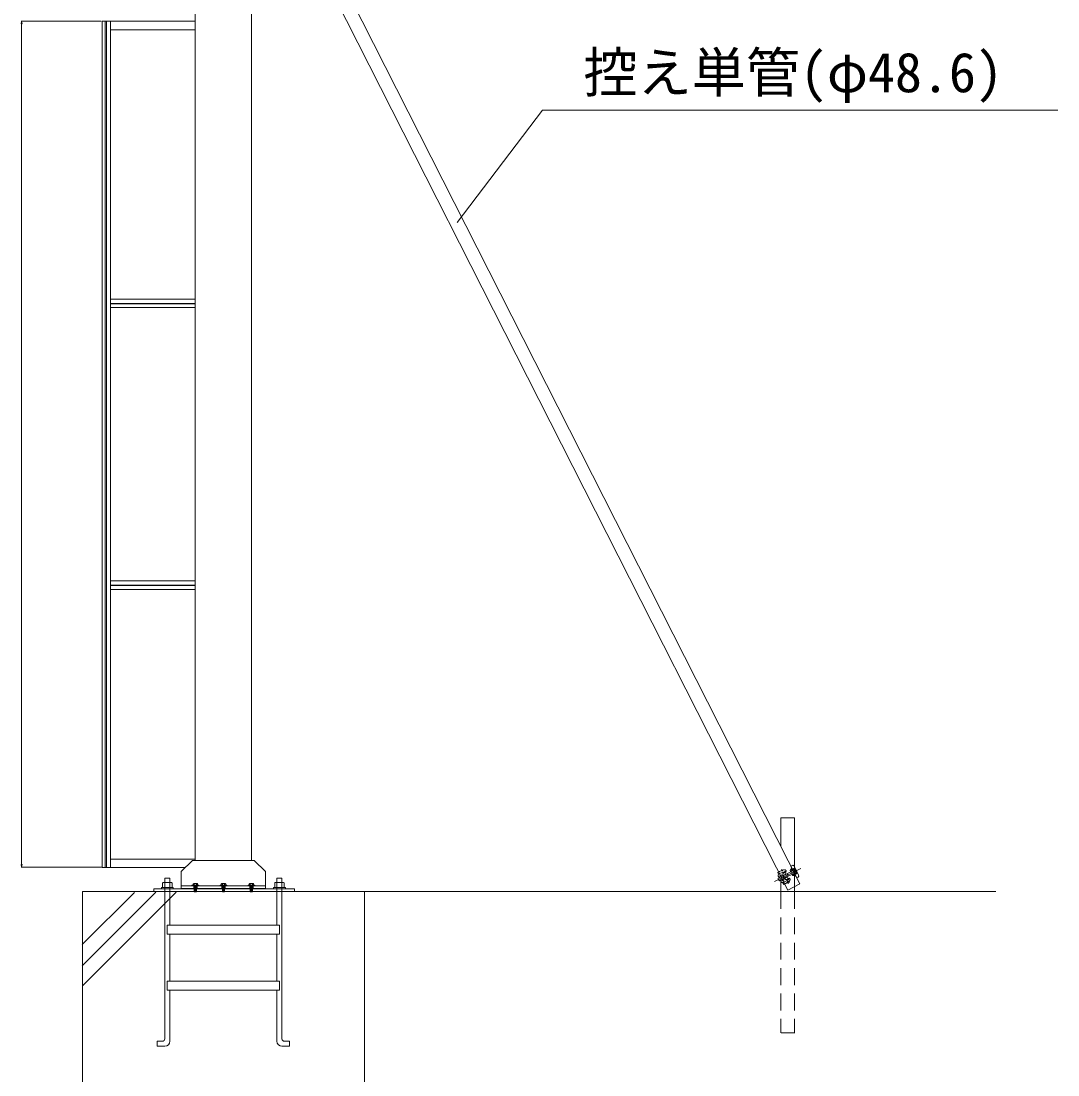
# Model space of a CAD drawing. Units: millimetres, scale not verified. Extents: x -12406 to 12406, y -8553 to 8553.
# Drawn here: x 3990 to 7670, y -5227 to -1487 of the extents above; entities that cross this region are included whole.
import ezdxf
from ezdxf.enums import TextEntityAlignment as Align

# ---------------------------------------------------------------- set-up
doc = ezdxf.new("R2010")
doc.units = ezdxf.units.MM
doc.header["$LTSCALE"] = 50
for name, pattern in [('CHAIN2', [12, 9, -1, 1, -1]), ('DASHED1', [1.8, 1.2, -0.6]), ('DOUBLE_CHAIN2', [12.8, 9, -1, 0.6, -0.6, 0.6, -1])]:
    doc.linetypes.add(name, pattern=pattern)
for name, color, linetype, lineweight in [('0-0_0', 7, 'Continuous', 9), ('0-4_CYG-135', 7, 'Continuous', 9), ('0-5_CYG-144', 7, 'Continuous', 9), ('0-6_CYG-36', 7, 'DASHED1', 9), ('0-A_TEXT', 7, 'Continuous', 9)]:
    doc.layers.add(name, color=color, linetype=linetype, lineweight=lineweight)
doc.styles.add('ＭＳ ゴシック', font='')
doc.styles.get('ＭＳ ゴシック').set_extended_font_data('MS Gothic')

msp = doc.modelspace()

# ---------------------------------------------------------------- linework, layer by layer
at = {"layer": '0-0_0', "color": 134}
for p, q in [((3989.69, -1497.04), (3991.36, -1487.04)), ((3991.36, -1487.04), (3993.03, -1497.04)), ((3989.69, -1497.04), (3993.03, -1497.04)), ((3989.69, -4480.04), (3991.36, -4490.04)), ((3989.69, -4480.04), (3993.03, -4480.04)), ((3991.36, -4490.04), (3993.03, -4480.04))]:
    msp.add_line(p, q, dxfattribs=at)
at = {"layer": '0-0_0'}
for p, q in [((4274.52, -1487.04), (3990.36, -1487.04)), ((3991.36, -1497.04), (3991.36, -4480.04)), ((4276.53, -4490.04), (3990.36, -4490.04))]:
    msp.add_line(p, q, dxfattribs=at)
at = {"layer": '0-4_CYG-135'}
for p, q in [((4607.52, -4465.4), (4607.52, -65.41)), ((4807.52, -4465.4), (4807.52, -65.41)), ((6710.82, -4571.09), (4692.69, -593.14)), ((6754.09, -4548.96), (4740.76, -580.49)), ((4277.52, -1487.84), (4277.52, -4490.84)), ((4277.52, -1487.84), (4607.52, -1487.84)), ((4288.52, -1487.84), (4288.52, -2488.84)), ((4292.52, -1487.84), (4292.52, -4490.84)), ((4307.52, -1487.84), (4307.52, -4490.84)), ((4307.52, -1517.84), (4607.52, -1517.84)), ((4288.52, -2489.84), (4288.52, -3490.84)), ((4307.52, -2473.84), (4607.52, -2473.84)), ((4307.52, -2488.84), (4607.52, -2488.84)), ((4607.52, -2489.84), (4307.52, -2489.84)), ((4307.52, -2503.84), (4607.52, -2503.84)), ((4307.52, -3473.84), (4607.52, -3473.84)), ((4288.52, -3491.84), (4288.52, -4490.84)), ((4307.52, -3488.84), (4607.52, -3488.84)), ((4607.52, -3489.84), (4307.52, -3489.84)), ((4307.52, -3503.84), (4607.52, -3503.84)), ((4807.48, -4280.99), (4807.48, -4448.99)), ((6734.89, -4580.06), (6734.89, -4314.17)), ((4307.52, -4460.84), (4607.52, -4460.84)), ((4557.52, -4505.4), (4597.52, -4465.4)), ((4817.52, -4465.4), (4597.52, -4465.4)), ((4817.52, -4465.4), (4857.52, -4505.4)), ((6722.15, -4485.65), (6726.62, -4483.44)), ((6733.33, -4485.69), (6749.34, -4517.93)), ((4277.52, -4490.84), (4572.09, -4490.84)), ((4557.52, -4505.4), (4557.52, -4565.4)), ((4857.52, -4565.4), (4857.52, -4505.4)), ((6675.41, -4508.02), (6678.35, -4513.93)), ((6683.84, -4524.77), (6676.35, -4528.49)), ((6682.77, -4519.73), (6682.44, -4521.8)), ((6682.77, -4519.73), (6689.33, -4516.45)), ((6692.87, -4520.28), (6687.42, -4522.97)), ((6692.19, -4504.01), (6689.02, -4497.63)), ((6694.01, -4518.6), (6693.57, -4517.71)), ((6734.9, -4499.42), (6693.9, -4519.77)), ((6702.84, -4514.22), (6694.01, -4518.6)), ((6709.15, -4513.32), (6694.49, -4520.6)), ((6695.4, -4510.24), (6700.75, -4506.3)), ((6712.68, -4520.51), (6698, -4527.78)), ((6739.35, -4508.39), (6698.3, -4528.76)), ((6708.17, -4524.97), (6699.35, -4529.35)), ((6700.15, -4508.8), (6702.84, -4514.22)), ((6700.75, -4506.3), (6703.92, -4503.96)), ((6700.75, -4510.03), (6703.93, -4507.68)), ((6704.39, -4501.17), (6704.53, -4501.46)), ((6704.53, -4501.46), (6705.14, -4502.69)), ((6707.96, -4512.8), (6709.12, -4513.34)), ((6710.86, -4530.4), (6708.17, -4524.97)), ((6712.41, -4521.76), (6712.68, -4520.51)), ((6718.97, -4501.74), (6733.67, -4495.34)), ((6720.25, -4504.68), (6718.97, -4501.74)), ((6720.25, -4504.68), (6734.95, -4498.28)), ((6737.18, -4519.31), (6724.21, -4493.2)), ((6726.12, -4503.78), (6725.45, -4502.41)), ((6726.12, -4503.78), (6725.45, -4502.41)), ((6740.28, -4509.03), (6726.3, -4516.87)), ((6727.86, -4519.66), (6726.3, -4516.87)), ((6741.85, -4511.83), (6727.86, -4519.66)), ((6729.35, -4496.79), (6729.52, -4497.15)), ((6731.24, -4514.1), (6730.56, -4512.73)), ((6731.24, -4514.1), (6730.57, -4512.74)), ((6731.49, -4501.11), (6730.95, -4500.02)), ((6731.49, -4501.11), (6730.95, -4500.02)), ((6732.71, -4517.06), (6732.67, -4516.97)), ((6739.35, -4508.39), (6734.9, -4499.42)), ((6736.49, -4511.16), (6735.94, -4510.07)), ((6736.49, -4511.16), (6735.94, -4510.07)), ((6740.69, -4507.72), (6736.24, -4498.75)), ((6738.08, -4514.39), (6737.91, -4514.03)), ((6747.08, -4524.64), (6742.6, -4526.86)), ((4491.81, -4562.07), (4491.81, -4546.16)), ((4493.8, -4544.17), (4523.64, -4544.17)), ((4499.77, -4530.2), (4499.77, -5098.3)), ((4515.67, -4528.2), (4501.77, -4528.2)), ((4517.67, -4695.35), (4517.67, -4530.2)), ((4525.63, -4546.16), (4525.63, -4562.07)), ((4529.61, -4566.06), (4529.61, -4562.07)), ((4557.52, -4555.4), (4857.52, -4555.4)), ((4600.25, -4553.62), (4600.25, -4549.64)), ((4602.24, -4547.65), (4614.18, -4547.65)), ((4604.23, -4553.62), (4604.23, -4547.65)), ((4612.19, -4553.62), (4612.19, -4547.65)), ((4616.17, -4549.64), (4616.17, -4553.62)), ((4700.25, -4553.62), (4700.25, -4549.64)), ((4702.24, -4547.65), (4714.18, -4547.65)), ((4704.23, -4547.65), (4704.23, -4553.62)), ((4712.19, -4547.65), (4712.19, -4553.62)), ((4716.17, -4549.64), (4716.17, -4553.62)), ((4799.24, -4553.62), (4799.24, -4549.64)), ((4801.23, -4547.65), (4813.17, -4547.65)), ((4803.22, -4553.62), (4803.22, -4547.65)), ((4811.18, -4547.65), (4811.18, -4553.62)), ((4815.16, -4549.64), (4815.16, -4553.62)), ((4889.78, -4562.07), (4889.78, -4546.16)), ((4891.77, -4544.17), (4921.62, -4544.17)), ((4897.74, -4530.19), (4897.74, -4695.35)), ((4913.66, -4528.2), (4899.73, -4528.2)), ((4915.65, -5098.3), (4915.65, -4530.19)), ((4923.6, -4546.16), (4923.6, -4562.07)), ((4927.59, -4566.06), (4927.59, -4562.07)), ((6676.35, -4528.49), (6676.07, -4530.12)), ((6676.07, -4530.12), (6679.32, -4536.67)), ((6684.99, -4525.31), (6677.65, -4528.96)), ((6680.79, -4537.45), (6679.32, -4536.67)), ((6688.29, -4533.72), (6680.79, -4537.45)), ((6688.55, -4532.48), (6681.2, -4536.12)), ((6686.28, -4575.62), (6686.28, -4534.72)), ((6691.65, -4537.64), (6689.79, -4536.63)), ((6698.22, -4534.36), (6691.65, -4537.63)), ((6697.35, -4529.19), (6691.86, -4531.93)), ((6696.53, -4550.57), (6693.6, -4544.64)), ((6699.35, -4529.35), (6699.8, -4530.24)), ((6706.85, -4533.3), (6713.22, -4531.43)), ((6707.55, -4546.21), (6707, -4545.1)), ((6713.69, -4547.35), (6709.91, -4539.74)), ((6710.25, -4529.17), (6714.04, -4528.05)), ((6710.82, -4571.09), (6754.09, -4548.96)), ((6713.22, -4531.43), (6717.01, -4530.31)), ((4207.97, -4575.62), (7449.38, -4575.62)), ((4460.96, -4566), (4960.42, -4566)), ((4460.96, -4566), (4460.96, -4575.62)), ((4557.52, -4565.4), (4857.52, -4565.4)), ((4557.93, -4565.62), (4857.91, -4565.62)), ((4960.42, -4566), (4960.42, -4575.62)), ((4517.67, -4894.34), (4517.67, -4727.19)), ((4897.74, -4727.19), (4897.74, -4894.34)), ((4517.67, -5107.26), (4517.67, -4926.18)), ((4897.74, -4926.18), (4897.74, -5107.26)), ((4499.77, -5125.16), (4472.9, -5125.16)), ((4915.65, -5125.16), (4942.51, -5125.16))]:
    msp.add_line(p, q, dxfattribs=at)
at = {"layer": '0-4_CYG-135', "linetype": 'CHAIN2'}
msp.add_line((6756.56, -4494.25), (6663.45, -4540.47), dxfattribs=at)
at = {"layer": '0-4_CYG-135', "linetype": 'DOUBLE_CHAIN2'}
for p, q in [((4602.24, -4555.61), (4602.24, -4565.56)), ((4612.19, -4555.61), (4604.23, -4555.61)), ((4612.19, -4557.6), (4604.23, -4555.61)), ((4612.19, -4559.59), (4604.23, -4557.6)), ((4612.19, -4561.58), (4604.23, -4559.59)), ((4612.19, -4563.57), (4604.23, -4561.58)), ((4614.18, -4555.61), (4614.18, -4565.56)), ((4702.24, -4555.61), (4702.24, -4565.56)), ((4712.19, -4555.61), (4704.23, -4555.61)), ((4712.19, -4557.6), (4704.23, -4555.61)), ((4712.19, -4559.59), (4704.23, -4557.6)), ((4712.19, -4561.58), (4704.23, -4559.59)), ((4712.19, -4563.57), (4704.23, -4561.58)), ((4714.18, -4555.61), (4714.18, -4565.56)), ((4801.23, -4555.61), (4801.23, -4565.56)), ((4811.18, -4555.61), (4803.22, -4555.61)), ((4811.18, -4557.6), (4803.22, -4555.61)), ((4811.18, -4559.59), (4803.22, -4557.6)), ((4811.18, -4561.58), (4803.22, -4559.59)), ((4811.18, -4563.57), (4803.22, -4561.58)), ((4813.17, -4555.61), (4813.17, -4565.56)), ((4612.19, -4565.56), (4604.23, -4563.57)), ((4612.19, -4567.55), (4604.23, -4565.56)), ((4612.19, -4569.54), (4604.23, -4567.55)), ((4612.19, -4571.53), (4604.23, -4569.54)), ((4612.19, -4573.52), (4604.23, -4571.53)), ((4612.19, -4575.51), (4604.23, -4573.52)), ((4612.19, -4577.5), (4604.23, -4575.51)), ((4712.19, -4565.56), (4704.23, -4563.57)), ((4712.19, -4567.55), (4704.23, -4565.56)), ((4712.19, -4569.54), (4704.23, -4567.55)), ((4712.19, -4571.53), (4704.23, -4569.54)), ((4712.19, -4573.52), (4704.23, -4571.53)), ((4712.19, -4575.51), (4704.23, -4573.52)), ((4712.19, -4577.5), (4704.23, -4575.51)), ((4811.18, -4565.56), (4803.22, -4563.57)), ((4811.18, -4567.55), (4803.22, -4565.56)), ((4811.18, -4569.54), (4803.22, -4567.55)), ((4811.18, -4571.53), (4803.22, -4569.54)), ((4811.18, -4573.52), (4803.22, -4571.53)), ((4811.18, -4575.51), (4803.22, -4573.52)), ((4811.18, -4577.5), (4803.22, -4575.51))]:
    msp.add_line(p, q, dxfattribs=at)
at = {"layer": '0-4_CYG-135'}
for points in [[(6686.28, -4416.48), (6686.28, -4314.17), (6734.89, -4314.17)], [(6690.11, -4501.56), (6695.27, -4498.99), (6693.94, -4498.55), (6686.77, -4502.1), (6686.22, -4502.94)], [(6729.36, -4493.99), (6721.74, -4497.77), (6721.4, -4498.78)], [(6721.4, -4498.78), (6721.85, -4499.68), (6722.85, -4500.01), (6730.47, -4496.23), (6730.8, -4495.23), (6730.37, -4494.34)], [(4529.61, -4562.07), (4487.82, -4562.07), (4487.82, -4566.06)], [(4927.59, -4562.07), (4885.8, -4562.07), (4885.8, -4566.06)], [(6710.56, -4542.77), (6715.06, -4540.53), (6716.07, -4540.87), (6716.51, -4541.77), (6716.17, -4542.77), (6708.55, -4546.55), (6707.55, -4546.21)], [(4472.9, -5125.16), (4472.9, -5107.26), (4490.81, -5107.26)], [(4942.51, -5125.16), (4942.51, -5107.26), (4924.6, -5107.26)]]:
    msp.add_lwpolyline(points, dxfattribs=at)
for points in [[(6731.03, -4518.17), (6730.92, -4517.95), (6739.88, -4513.5), (6739.99, -4513.73), (6739.65, -4514.73), (6732.04, -4518.51)], [(4620.15, -4555.61), (4596.27, -4555.61), (4596.27, -4553.62), (4620.15, -4553.62)], [(4720.15, -4555.61), (4696.27, -4555.61), (4696.27, -4553.62), (4720.15, -4553.62)], [(4819.14, -4555.61), (4795.26, -4555.61), (4795.26, -4553.62), (4819.14, -4553.62)], [(4906.69, -4727.19), (4508.72, -4727.19), (4508.72, -4695.35), (4906.69, -4695.35)], [(4906.69, -4926.18), (4508.72, -4926.18), (4508.72, -4894.34), (4906.69, -4894.34)]]:
    msp.add_lwpolyline(points, close=True, dxfattribs=at)
at = {"layer": '0-4_CYG-135', "linetype": 'DOUBLE_CHAIN2'}
for points in [[(4604.23, -4553.62), (4604.23, -4577.5), (4612.19, -4577.5), (4612.19, -4553.62)], [(4704.23, -4553.62), (4704.23, -4577.5), (4712.19, -4577.5), (4712.19, -4553.62)], [(4803.22, -4553.62), (4803.22, -4577.5), (4811.18, -4577.5), (4811.18, -4553.62)]]:
    msp.add_lwpolyline(points, dxfattribs=at)
at = {"layer": '0-4_CYG-135'}
for centre, radius, start, end in [((6711.23, -4491.86), 12.55, 308.057, 29.606), ((6728.85, -4487.91), 5, 26.4, 116.4), ((6715.02, -4578.21), 80.6, 100.823, 119.434), ((6682.03, -4518.61), 5.58, 132.772, 205.788), ((6683.03, -4517.6), 6.94, 209.778, 267.587), ((6677.9, -4514.15), 0.5, 312.772, 26.4), ((7059.51, -5380.53), 946.72, 112.012, 113.741), ((6691.12, -4512.89), 10.8, 219.289, 249.774), ((6702.39, -4521.12), 15.09, 187.049, 225.751), ((6694.35, -4513.32), 7.12, 211.052, 258.011), ((6671.12, -4536.49), 28.24, 12.812, 39.975), ((6703.16, -4520.69), 10.3, 177.763, 235.639), ((6698.96, -4515.07), 6, 126.383, 206.122), ((6700.8, -4502.95), 4, 26.4, 106.989), ((6701.94, -4507.91), 2, 126.383, 206.4), ((6702.74, -4502.35), 2, 306.383, 26.4), ((6701.56, -4504.46), 4, 306.383, 26.4), ((6685.25, -4529.48), 28.24, 15.865, 36.28), ((6685.81, -4529.2), 28.24, 17.932, 34.217), ((6716.29, -4514.24), 10.25, 357.171, 55.629), ((6731.06, -4531.81), 12.55, 23.194, 104.743), ((6735.34, -4499.2), 4.2, 26.4, 113.538), ((6735.34, -4499.2), 1, 26.4, 113.538), ((6738.24, -4495.06), 1, 116.4, 206.4), ((6739.79, -4508.16), 1, 299.262, 26.4), ((6739.79, -4508.16), 4.2, 299.262, 26.4), ((6746.25, -4511.18), 1, 206.4, 296.4), ((6744.85, -4520.15), 5, 296.4, 26.4), ((4493.8, -4546.16), 1.99, 90, 180), ((4501.77, -4530.2), 2, 90, 180), ((4515.67, -4530.2), 2, 0, 90), ((4523.64, -4546.16), 1.99, 0, 90), ((4602.24, -4549.64), 1.99, 90, 180), ((4614.18, -4549.64), 1.99, 0, 90), ((4702.24, -4549.64), 1.99, 90, 180), ((4714.18, -4549.64), 1.99, 0, 90), ((4801.23, -4549.64), 1.99, 90, 180), ((4813.17, -4549.64), 1.99, 0, 90), ((4891.77, -4546.16), 1.99, 90, 180), ((4899.73, -4530.19), 1.99, 90, 180), ((4913.66, -4530.19), 1.99, 0, 90), ((4921.62, -4546.16), 1.99, 0, 90), ((6693.51, -4538.7), 6.94, 145.213, 203.022), ((6692.1, -4538.89), 5.58, 207.012, 280.028), ((6699.63, -4535.07), 8.38, 157.938, 197.834), ((6693.15, -4544.86), 0.5, 26.4, 100.028), ((6577.24, -4325.65), 247.98, 297.984, 304.414), ((6702.01, -4532.22), 5.56, 146.937, 208.834), ((6664.57, -4476.57), 80.6, 293.366, 311.977), ((6705.16, -4527.55), 6, 206.678, 286.417), ((6712.65, -4529.51), 2, 206.4, 286.417), ((6715.17, -4531.89), 4, 26.4, 106.417), ((6717.57, -4532.22), 2, 26.4, 106.417), ((6715.92, -4533.4), 4, 305.811, 26.4), ((4490.81, -5098.3), 8.96, 270, 0), ((4499.77, -5107.26), 17.91, 270, 0), ((4915.65, -5107.26), 17.91, 180, 270), ((4924.6, -5098.3), 8.96, 180, 270)]:
    msp.add_arc(centre, radius, start, end, dxfattribs=at)
at = {"layer": '0-4_CYG-135', "linetype": 'DOUBLE_CHAIN2'}
for centre in [(4614.18, -4549.64), (4714.18, -4549.64), (4813.17, -4549.64)]:
    msp.add_arc(centre, 1.99, 0, 90, dxfattribs=at)
at = {"layer": '0-5_CYG-144'}
for p, q in [((4207.05, -4839.14), (4468.34, -4577.94)), ((4207.05, -4764.54), (4392.35, -4579.24)), ((4207.97, -4910.21), (4540.14, -4577.94)), ((5207.97, -4577.94), (5207.97, -5575.62))]:
    msp.add_line(p, q, dxfattribs=at)
msp.add_lwpolyline([(4207.97, -4575.62), (4207.97, -5575.62), (5207.97, -5575.62)], dxfattribs=at)
at = {"layer": '0-6_CYG-36'}
for p, q in [((6686.28, -4577.73), (6686.28, -5077.65)), ((6734.89, -4577.73), (6734.89, -5077.65)), ((6686.98, -5077.65), (6735.59, -5077.65))]:
    msp.add_line(p, q, dxfattribs=at)
at = {"layer": '0-A_TEXT'}
msp.add_lwpolyline([(5536.81, -2202.11), (5840.04, -1803.45), (7669.5, -1803.45)], dxfattribs=at)

# ---------------------------------------------------------------- texts
at = {"layer": '0-A_TEXT', "style": 'ＭＳ ゴシック'}
msp.add_text('控え単管(φ48.6)', height=140.8, dxfattribs=at).set_placement((5985.72, -1781.67), align=Align.BOTTOM_LEFT)

doc.saveas('drawing.dxf')
